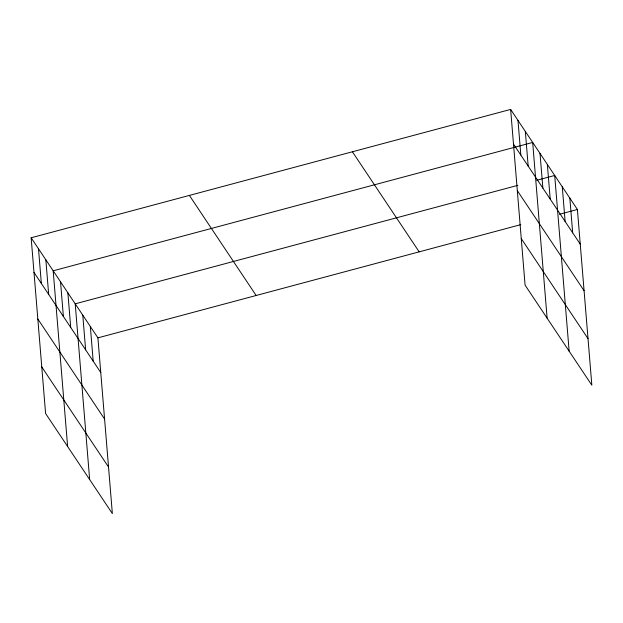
<?xml version="1.0" encoding="UTF-8"?>
<svg xmlns="http://www.w3.org/2000/svg" width="623" height="623" viewBox="0 0 623 623"><rect width="100%" height="100%" fill="white"/><g stroke="black" fill="none" stroke-linecap="round" stroke-linejoin="round"><path stroke-width="0.93" d="M31.15 237.776L97.912 337.853L112.358 513.586L45.596 413.508L31.15 237.776L510.642 109.414L577.404 209.492L591.85 385.224L525.088 285.147L510.642 109.414M517.845 185.335L75.212 303.829L89.657 479.562M536.722 180.281L554.704 175.468L569.149 351.201M97.912 337.853L520.766 224.654M559.423 214.304L577.404 209.492M513.492 144.077L580.254 244.154M517.316 190.63L584.078 290.707M521.264 238.593L588.026 338.671M352.408 151.771L419.17 251.856M189.384 195.412L256.146 295.497M34 272.438L100.762 372.515M37.824 318.992L104.586 419.069M41.772 366.955L108.534 467.032M569.835 198.153L572.685 232.815M562.273 186.807L565.123 221.469M547.36 164.456L550.21 199.119M540.016 153.445L542.867 188.107M547.119 318.174L532.673 142.441L53.181 270.803L67.627 446.535M525.329 131.43L528.179 166.092M517.986 120.418L520.836 155.08M90.343 326.514L93.193 361.176M82.781 315.168L85.631 349.83M67.868 292.818L70.718 327.48M60.524 281.814L63.375 316.468M45.837 259.791L48.687 294.453M38.494 248.779L41.344 283.442"/></g></svg>
